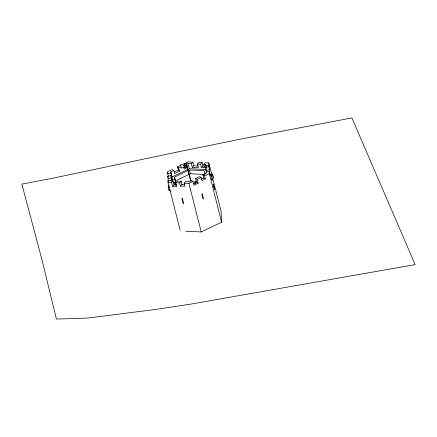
<?xml version="1.0" encoding="UTF-8"?>
<svg xmlns="http://www.w3.org/2000/svg" width="437" height="437" viewBox="0 0 437 437"><rect width="100%" height="100%" fill="white"/><g stroke="black" fill="none" stroke-linecap="round" stroke-linejoin="round"><path stroke-width="0.66" d="M190.537 180.918L186.277 163.181L191.138 181.453M186.523 163.22L186.091 163.329M211.961 180.159L213.24 177.662L212.633 174.035L210.825 174.418L211.961 180.159L211.918 179.148M171.583 182.573L173.139 180.973L174.079 184.682L172.522 186.282L171.583 182.573L168.043 182.404L167.966 180.716L171.189 180.028L171.501 181.24M191.357 163.766L192.914 162.165L193.831 165.803L192.28 167.404L191.357 163.766L188.014 163.607L186.178 164.487M172.522 186.282L176.734 186.479L175.794 182.77L177.351 181.169L181.197 181.344L181.978 184.436L180.421 186.036L179.64 182.945L181.197 181.344M192.28 167.404L198.382 167.688L197.464 164.05L199.021 162.449L202.069 162.591L202.943 166.049L201.348 167.65L200.474 164.192L202.069 162.591M180.421 186.036L184.955 186.249L184.174 183.158L185.725 181.557L188.844 181.705L191.33 180.514L192.996 181.426L193.957 185.228L198.169 183.212L197.207 179.416L195.536 178.498L199.469 176.619L201.14 177.537L201.916 180.601L205.33 178.968L204.554 175.898L202.883 174.986L206.04 173.478L205.974 172.091L209.203 171.408L210.099 174.953L208.979 166.573L205.756 167.256L206.351 172.309M201.348 167.65L204.653 167.803L203.779 164.345L205.335 162.744L208.815 162.908L211.803 174.718M168.261 176.215L167.551 171.681L172.178 169.469L173.85 170.386L174.653 173.555L179.487 171.244L178.378 170.064L177.575 166.89L180.557 165.465M184.507 163.575L187.937 161.936L192.914 162.165M168.48 181.016L167.759 176.237L170.982 175.505L171.91 179.159L170.818 171.834L173.85 170.386M177.575 166.89L178.684 168.076L180.984 166.972M174.183 172.069L178.378 170.064M183.753 167.551L184.802 167.054M186.67 166.426L186.998 167.715L184.179 169.064L183.693 167.125M172.287 180.825L172.107 176.947L189.308 168.72L206.242 169.512M174.554 177.061L175.516 180.869L175.663 184.086L174.554 177.061L189.363 169.977L204.532 170.687L204.674 173.762L205.882 173.505M175.516 180.869L190.33 173.784L204.833 174.461M184.174 183.158L188.921 183.382L192.996 181.426M197.207 179.416L201.14 177.537M204.554 175.898L209.301 173.631L209.203 171.408M201.381 179.143L203.658 178.05L205.33 178.968M193.493 183.737L196.497 182.3L198.169 183.212M193.635 183.857L196.595 182.442M185.72 231.222L201.206 231.949L221.592 222.198L221.1 211.475L212.633 178.001M167.65 173.779L170.867 172.948M205.903 170.534L209.126 169.703M195.192 182.863L194.886 181.655L196.65 181.197M195.618 182.983L195.301 181.716L196.415 181.426M196.688 182.387L195.574 182.677L195.301 181.716M196.426 182.628L195.246 182.928L194.886 181.655M206.177 167.786L205.69 165.88L208.919 165.191L208.815 162.908M167.868 178.586L171.096 177.897L170.982 175.505M172.397 181.202L172.342 180.017L174.669 179.52M173.057 182.852L174.805 182.48L175.587 185.277M210.896 175.936L212.704 175.554L212.633 174.035M170.714 191.428L169.059 190.33L168.283 187.276L169.447 187.031M197.464 164.05L200.474 164.192M203.779 164.345L205.625 164.432L206.111 166.35M202.943 166.049L204.248 166.109M193.831 165.803L197.901 165.989M173.139 180.973L171.233 180.88L171.189 180.028M175.794 182.77L179.64 182.945M181.978 184.436L184.567 184.556M174.079 184.682L176.482 184.791M176.231 184.911L174.909 184.851L174.805 182.48M185.326 166.803L186.998 167.715M212.704 175.554L213.24 177.662M208.919 165.191L209.787 169.753L208.979 166.573M210.978 175.024L211.284 176.231M209.301 173.631L221.592 222.198M205.756 167.256L206.078 168.529M202.883 174.986L203.658 178.05M195.536 178.498L196.497 182.3M188.014 163.607L189.308 168.72M189.363 169.977L190.33 173.784M188.921 183.382L201.206 231.949M178.684 168.076L179.487 171.244M170.818 171.834L172.107 176.947M171.096 177.897L171.861 180.934M167.715 172.342L168.048 173.653M167.759 176.237L168.07 177.455M167.966 180.716L168.425 182.535M168.043 182.404L180.164 230.315M168.513 186.736L168.207 185.512L168.283 187.276M172.342 180.017L172.626 181.322M205.625 164.432L205.69 165.88M169.004 189.155L169.059 190.33M183.185 165.863L183.709 165.607L183.185 165.863M202.298 193.995L201.845 194.214L203.041 198.939L203.495 198.726L202.298 193.995M186.304 163.274L180.618 164.744L181.47 168.119L187.162 166.65L186.304 163.274M177.438 151.994L51.544 178.465L21.85 184.103L42.455 261.637L56.406 319.076L88.143 318.043L155.665 309.429L190.718 304.136L415.15 264.598L351.911 117.924L244.338 138.376L177.438 151.994M182.387 198.496L181.896 198.474L183.158 203.462L183.649 203.489L182.387 198.496M214.534 189.489L213.185 184.157L214.534 189.489M185.075 164.787A0.83 0.748 -15.8 0 0 183.928 165.12A0.672 0.606 -15.8 0 1 184.802 165A0.672 0.606 -15.8 0 1 184.998 165.776A0.672 0.606 -15.8 0 1 184.174 166.093A0.83 0.748 -15.8 0 0 185.337 165.831A0.83 0.748 -15.8 0 0 185.075 164.787"/></g></svg>
